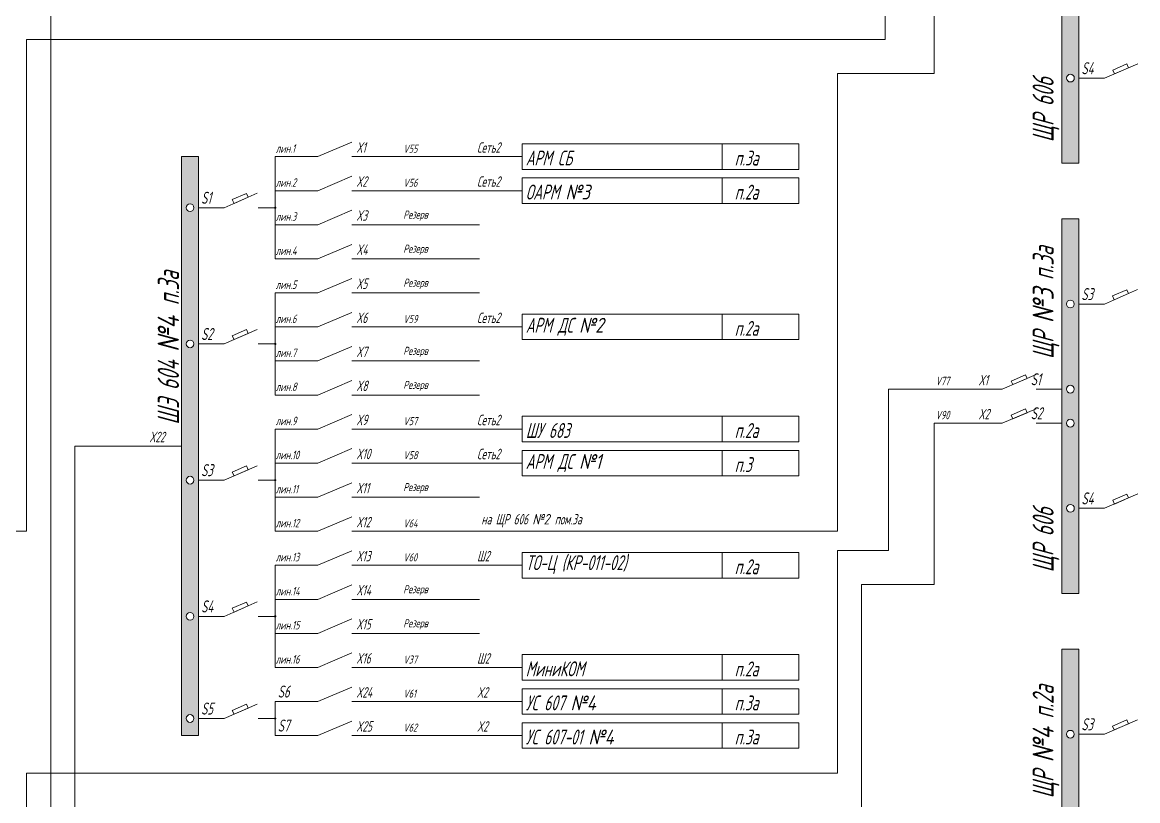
# Paper-space layout 'Main' of a CAD drawing. Extents: x 9 to 598, y 6 to 409.
# Drawn here: x 302.7 to 441, y 205.1 to 301.6 of the extents above; entities that cross this region are included whole.
import ezdxf

# ---------------------------------------------------------------- set-up
doc = ezdxf.new("R2010")
doc.units = 0
doc.header["$LTSCALE"] = 0.3
doc.layers.get('0').update_dxf_attribs({"linetype": 'CONTINUOUS', "lineweight": 15})
doc.layers.add('Text', color=242, linetype='CONTINUOUS', lineweight=15)
doc.styles.get("Standard").update_dxf_attribs({"font": 'isocpeur.ttf', "width": 0.8, "oblique": 15})

psp = doc.layouts.new('Main')

# ---------------------------------------------------------------- hatches: boundary and pattern name
h = psp.add_hatch(color=256)
h.paths.add_polyline_path([(431.58, 330.59), (433.69, 330.59), (433.69, 284.13), (431.58, 284.13)])
edge = h.paths.add_edge_path(flags=16)
edge.add_arc((432.63, 320.03), 0.478, 0, 360)
edge = h.paths.add_edge_path(flags=16)
edge.add_arc((432.63, 309.47), 0.478, 0, 360)
edge = h.paths.add_edge_path(flags=16)
edge.add_arc((432.63, 305.25), 0.478, 0, 360)
edge = h.paths.add_edge_path(flags=16)
edge.add_arc((432.65, 294.69), 0.478, 0, 360)
h = psp.add_hatch(color=256)
h.paths.add_polyline_path([(322.41, 284.95), (324.52, 284.95), (324.52, 213.14), (322.41, 213.14)])
edge = h.paths.add_edge_path(flags=16)
edge.add_arc((323.47, 278.62), 0.478, 0, 360)
edge = h.paths.add_edge_path(flags=16)
edge.add_arc((323.47, 261.72), 0.478, 0, 360)
edge = h.paths.add_edge_path(flags=16)
edge.add_arc((323.47, 244.82), 0.478, 0, 360)
edge = h.paths.add_edge_path(flags=16)
edge.add_arc((323.47, 227.93), 0.478, 0, 360)
edge = h.paths.add_edge_path(flags=16)
edge.add_arc((323.47, 215.26), 0.478, 0, 360)
h = psp.add_hatch(color=256)
edge = h.paths.add_edge_path()
edge.add_arc((334.03, 278.62), 0.0845, 0, 360)
h = psp.add_hatch(color=256)
h.paths.add_polyline_path([(431.58, 277.23), (433.69, 277.23), (433.69, 230.77), (431.58, 230.77)])
edge = h.paths.add_edge_path(flags=16)
edge.add_arc((432.63, 266.67), 0.478, 0, 360)
edge = h.paths.add_edge_path(flags=16)
edge.add_arc((432.63, 256.11), 0.478, 0, 360)
edge = h.paths.add_edge_path(flags=16)
edge.add_arc((432.63, 251.89), 0.478, 0, 360)
edge = h.paths.add_edge_path(flags=16)
edge.add_arc((432.65, 241.33), 0.478, 0, 360)
h = psp.add_hatch(color=256)
edge = h.paths.add_edge_path()
edge.add_arc((334.03, 261.72), 0.0845, 0, 360)
h = psp.add_hatch(color=256)
edge = h.paths.add_edge_path()
edge.add_arc((334.03, 244.82), 0.0845, 0, 360)
h = psp.add_hatch(color=256)
edge = h.paths.add_edge_path()
edge.add_arc((334.03, 227.93), 0.0845, 0, 360)
h = psp.add_hatch(color=256)
h.paths.add_polyline_path([(431.58, 223.87), (433.69, 223.87), (433.69, 177.41), (431.58, 177.41)])
edge = h.paths.add_edge_path(flags=16)
edge.add_arc((432.63, 213.31), 0.478, 0, 360)
edge = h.paths.add_edge_path(flags=16)
edge.add_arc((432.63, 202.75), 0.478, 0, 360)
edge = h.paths.add_edge_path(flags=16)
edge.add_arc((432.63, 198.53), 0.478, 0, 360)
edge = h.paths.add_edge_path(flags=16)
edge.add_arc((432.65, 187.97), 0.478, 0, 360)
h = psp.add_hatch(color=256)
edge = h.paths.add_edge_path()
edge.add_arc((334.03, 215.26), 0.0845, 0, 360)

# ---------------------------------------------------------------- linework, layer by layer
at = {"lineweight": 15}
for p, q in [((436.87, 294.69), (440.99, 296.48)), ((339.31, 284.95), (343.53, 286.75)), ((339.31, 280.73), (343.53, 282.52)), ((327.69, 278.62), (331.81, 280.41)), ((339.31, 276.5), (343.53, 278.3)), ((339.31, 272.28), (343.53, 274.07)), ((339.31, 268.06), (343.53, 269.85)), ((436.86, 266.67), (440.97, 268.47)), ((339.31, 263.83), (343.53, 265.63)), ((327.69, 261.72), (331.81, 263.51)), ((339.31, 259.61), (343.53, 261.4)), ((424.18, 256.11), (428.41, 257.91)), ((339.31, 255.38), (343.53, 257.18)), ((424.18, 251.89), (428.41, 253.68)), ((339.31, 251.16), (343.53, 252.95)), ((339.31, 246.94), (343.53, 248.73)), ((327.69, 244.82), (331.81, 246.62)), ((339.31, 242.71), (343.53, 244.51)), ((436.87, 241.33), (440.99, 243.12)), ((339.31, 238.49), (343.53, 240.28)), ((339.31, 234.26), (343.53, 236.06)), ((339.31, 230.04), (343.53, 231.83)), ((327.69, 227.93), (331.81, 229.72)), ((339.31, 225.82), (343.53, 227.61)), ((339.31, 221.59), (343.53, 223.39)), ((339.31, 217.37), (343.53, 219.16)), ((327.69, 215.26), (331.81, 217.05)), ((339.31, 213.14), (343.53, 214.94)), ((436.86, 213.31), (440.97, 215.11))]:
    psp.add_line(p, q, dxfattribs=at)
for p, q in [((436.87, 294.69), (433.7, 294.69)), ((389.47, 286.54), (389.47, 283.37)), ((334.03, 280.73), (334.03, 284.95)), ((334.03, 284.95), (339.31, 284.95)), ((343.53, 284.95), (348.81, 284.95)), ((348.81, 284.95), (359.37, 284.95)), ((364.65, 284.95), (359.37, 284.95)), ((389.47, 282.31), (389.47, 279.14)), ((334.03, 276.5), (334.03, 280.73)), ((334.03, 280.73), (339.31, 280.73)), ((343.53, 280.73), (348.81, 280.73)), ((348.81, 280.73), (359.37, 280.73)), ((364.65, 280.73), (359.37, 280.73)), ((327.69, 278.62), (324.52, 278.62)), ((331.92, 278.62), (334.03, 278.62)), ((334.03, 272.28), (334.03, 276.5)), ((334.03, 276.5), (339.31, 276.5)), ((343.53, 276.5), (348.81, 276.5)), ((348.81, 276.5), (359.37, 276.5)), ((334.03, 272.28), (339.31, 272.28)), ((343.53, 272.28), (348.81, 272.28)), ((348.81, 272.28), (359.37, 272.28)), ((334.03, 263.83), (334.03, 268.06)), ((334.03, 268.06), (339.31, 268.06)), ((343.53, 268.06), (348.81, 268.06)), ((348.81, 268.06), (359.37, 268.06)), ((436.86, 266.67), (433.69, 266.67)), ((389.47, 265.42), (389.47, 262.25)), ((334.03, 259.61), (334.03, 263.83)), ((334.03, 263.83), (339.31, 263.83)), ((343.53, 263.83), (348.81, 263.83)), ((348.81, 263.83), (359.37, 263.83)), ((364.65, 263.83), (359.37, 263.83)), ((327.69, 261.72), (324.52, 261.72)), ((331.92, 261.72), (334.03, 261.72)), ((334.03, 255.38), (334.03, 259.61)), ((334.03, 259.61), (339.31, 259.61)), ((343.53, 259.61), (348.81, 259.61)), ((348.81, 259.61), (359.37, 259.61)), ((415.74, 256.11), (421.02, 256.11)), ((424.18, 256.11), (421.02, 256.11)), ((428.41, 256.11), (431.58, 256.11)), ((334.03, 255.38), (339.31, 255.38)), ((343.53, 255.38), (348.81, 255.38)), ((348.81, 255.38), (359.37, 255.38)), ((389.47, 252.74), (389.47, 249.58)), ((415.74, 251.89), (421.02, 251.89)), ((424.18, 251.89), (421.02, 251.89)), ((428.41, 251.89), (431.58, 251.89)), ((334.03, 246.94), (334.03, 251.16)), ((334.03, 251.16), (339.31, 251.16)), ((343.53, 251.16), (348.81, 251.16)), ((348.81, 251.16), (359.37, 251.16)), ((364.65, 251.16), (359.37, 251.16)), ((322.41, 249.05), (318.19, 249.05)), ((389.47, 248.52), (389.47, 245.35)), ((334.03, 242.71), (334.03, 246.94)), ((334.03, 246.94), (339.31, 246.94)), ((343.53, 246.94), (348.81, 246.94)), ((348.81, 246.94), (359.37, 246.94)), ((364.65, 246.94), (359.37, 246.94)), ((327.69, 244.82), (324.52, 244.82)), ((331.92, 244.82), (334.03, 244.82)), ((334.03, 238.49), (334.03, 242.71)), ((334.03, 242.71), (339.31, 242.71)), ((343.53, 242.71), (348.81, 242.71)), ((348.81, 242.71), (359.37, 242.71)), ((436.87, 241.33), (433.7, 241.33)), ((334.03, 238.49), (339.31, 238.49)), ((343.53, 238.49), (348.81, 238.49)), ((348.81, 238.49), (359.37, 238.49)), ((364.65, 238.49), (359.37, 238.49)), ((389.47, 235.85), (389.47, 232.68)), ((334.03, 230.04), (334.03, 234.26)), ((334.03, 234.26), (339.31, 234.26)), ((343.53, 234.26), (348.81, 234.26)), ((348.81, 234.26), (359.37, 234.26)), ((364.65, 234.26), (359.37, 234.26)), ((334.03, 225.82), (334.03, 230.04)), ((334.03, 230.04), (339.31, 230.04)), ((343.53, 230.04), (348.81, 230.04)), ((348.81, 230.04), (359.37, 230.04)), ((327.69, 227.93), (324.52, 227.93)), ((331.92, 227.93), (334.03, 227.93)), ((334.03, 221.59), (334.03, 225.82)), ((334.03, 225.82), (339.31, 225.82)), ((343.53, 225.82), (348.81, 225.82)), ((348.81, 225.82), (359.37, 225.82)), ((389.47, 223.18), (389.47, 220.01)), ((334.03, 221.59), (339.31, 221.59)), ((343.53, 221.59), (348.81, 221.59)), ((348.81, 221.59), (359.37, 221.59)), ((364.65, 221.59), (359.37, 221.59)), ((389.47, 218.95), (389.47, 215.78)), ((334.03, 213.14), (334.03, 217.37)), ((334.03, 217.37), (339.31, 217.37)), ((343.53, 217.37), (348.81, 217.37)), ((348.81, 217.37), (359.37, 217.37)), ((364.65, 217.37), (359.37, 217.37)), ((327.69, 215.26), (324.52, 215.26)), ((331.92, 215.26), (334.03, 215.26)), ((389.47, 214.73), (389.47, 211.56)), ((334.03, 213.14), (339.31, 213.14)), ((343.53, 213.14), (348.81, 213.14)), ((348.81, 213.14), (359.37, 213.14)), ((364.65, 213.14), (359.37, 213.14)), ((436.86, 213.31), (433.69, 213.31))]:
    psp.add_line(p, q)
for points in [[(431.58, 330.59), (433.69, 330.59), (433.69, 284.13), (431.58, 284.13)], [(438.09, 295.22), (439.84, 295.98), (439.64, 296.46), (437.89, 295.69)], [(364.65, 283.37), (398.97, 283.37), (398.97, 286.54), (364.65, 286.54)], [(322.41, 284.95), (324.52, 284.95), (324.52, 213.14), (322.41, 213.14)], [(364.65, 279.14), (398.97, 279.14), (398.97, 282.31), (364.65, 282.31)], [(328.92, 279.15), (330.67, 279.91), (330.46, 280.38), (328.71, 279.62)], [(431.58, 277.23), (433.69, 277.23), (433.69, 230.77), (431.58, 230.77)], [(438.08, 267.21), (439.83, 267.97), (439.63, 268.44), (437.87, 267.68)], [(364.65, 262.25), (398.97, 262.25), (398.97, 265.42), (364.65, 265.42)], [(328.92, 262.25), (330.67, 263.02), (330.46, 263.49), (328.71, 262.72)], [(425.5, 256.67), (427.26, 257.42), (427.06, 257.88), (425.31, 257.12)], [(425.5, 252.45), (427.26, 253.19), (427.06, 253.66), (425.31, 252.89)], [(364.65, 249.58), (398.97, 249.58), (398.97, 252.74), (364.65, 252.74)], [(364.65, 245.35), (398.97, 245.35), (398.97, 248.52), (364.65, 248.52)], [(328.92, 245.36), (330.67, 246.12), (330.46, 246.59), (328.71, 245.83)], [(438.09, 241.86), (439.84, 242.62), (439.64, 243.1), (437.89, 242.33)], [(364.65, 232.68), (398.97, 232.68), (398.97, 235.85), (364.65, 235.85)], [(328.92, 228.46), (330.67, 229.22), (330.46, 229.7), (328.71, 228.93)], [(364.65, 220.01), (398.97, 220.01), (398.97, 223.18), (364.65, 223.18)], [(431.58, 223.87), (433.69, 223.87), (433.69, 177.41), (431.58, 177.41)], [(364.65, 215.78), (398.97, 215.78), (398.97, 218.95), (364.65, 218.95)], [(328.92, 215.79), (330.67, 216.55), (330.46, 217.02), (328.71, 216.26)], [(364.65, 211.56), (398.97, 211.56), (398.97, 214.73), (364.65, 214.73)], [(438.08, 213.85), (439.83, 214.61), (439.63, 215.08), (437.87, 214.32)]]:
    psp.add_lwpolyline(points, close=True)
for centre, radius in [((432.65, 294.69), 0.478), ((323.47, 278.62), 0.478), ((334.03, 278.62), 0.0845), ((432.63, 266.67), 0.478), ((432.63, 266.67), 0.478), ((323.47, 261.72), 0.478), ((334.03, 261.72), 0.0845), ((432.63, 256.11), 0.478), ((432.63, 251.89), 0.478), ((323.47, 244.82), 0.478), ((334.03, 244.82), 0.0845), ((432.65, 241.33), 0.478), ((323.47, 227.93), 0.478), ((334.03, 227.93), 0.0845), ((323.47, 215.26), 0.478), ((334.03, 215.26), 0.0845), ((432.63, 213.31), 0.478), ((432.63, 213.31), 0.478)]:
    psp.add_circle(centre, radius)
at = {"layer": 'Text'}
for p, q in [((306.19, 342.5), (306.19, 20.5)), ((409.66, 309.47), (409.66, 299.47)), ((415.74, 305.25), (415.74, 295.25)), ((303.19, 238.49), (303.19, 299.47)), ((303.19, 299.47), (409.66, 299.47)), ((415.74, 295.25), (403.74, 295.25)), ((403.74, 295.25), (403.74, 238.49)), ((415.74, 256.11), (410.09, 256.11)), ((410.09, 256.11), (410.09, 256.11)), ((410.09, 256.11), (410.09, 236.11)), ((415.74, 231.89), (415.74, 251.89)), ((318.19, 249.05), (309.19, 249.05)), ((309.19, 249.05), (309.19, 20.5)), ((265.49, 238.49), (303.19, 238.49)), ((403.74, 238.49), (364.65, 238.49)), ((410.09, 236.11), (403.74, 236.11)), ((403.74, 236.11), (403.74, 208.49)), ((415.74, 231.89), (406.74, 231.89)), ((406.74, 231.89), (406.74, 153.48)), ((312.19, 208.49), (303.19, 208.49)), ((303.19, 208.49), (303.19, 153.48)), ((403.74, 208.49), (312.19, 208.49))]:
    psp.add_line(p, q, dxfattribs=at)

# ---------------------------------------------------------------- texts
at = {"attachment_point": 7}
for s, insert, char_height, width in [('{\\fGOST|b0|i0|c204|p34; \\fGOST|b0|i0|c0|p34;S\\fGOST|b0|i0|c204|p34;4}', (433.39, 295.17), 1.5, 17.2012), ('{\\fGOST|b0|i0|c204|p34; АРМ СБ}', (364.34, 283.85), 1.848, 24.9172), ('\\pl1.848,t1.848;{\\fGOST|b0|i0|c204|p34;п.3а}', (389.16, 283.85), 1.848, 17.2012), ('{\\fGOST|b0|i0|c204|p34; ОАРМ }№3', (364.34, 279.63), 1.848, 24.9172), ('\\pl1.848,t1.848;{\\fGOST|b0|i0|c204|p34;п.2а}', (389.16, 279.63), 1.848, 17.2012), ('{\\fGOST|b0|i0|c204|p34; \\fGOST|b0|i0|c0|p34;S\\fGOST|b0|i0|c204|p34;3}', (433.38, 267.15), 1.5, 17.2012), ('{\\fGOST|b0|i0|c204|p34; АРМ ДС }№2', (364.34, 262.73), 1.848, 24.9172), ('\\pl1.848,t1.848;{\\fGOST|b0|i0|c204|p34;п.2а}', (389.16, 262.73), 1.848, 17.2012), ('{\\fGOST|b0|i0|c204|p34; \\fGOST|b0|i0|c0|p34;V\\fGOST|b0|i0|c204|p34;77}', (415.43, 256.59), 1.056, 17.2012), ('{\\fGOST|b0|i0|c204|p34; \\fGOST|b0|i0|c0|p34;X\\fGOST|b0|i0|c204|p34;1}', (420.71, 256.59), 1.3, 17.2012), ('{\\fGOST|b0|i0|c204|p34; \\fGOST|b0|i0|c0|p34;S\\fGOST|b0|i0|c204|p34;1}', (427.1, 256.59), 1.5, 17.2012), ('{\\fGOST|b0|i0|c204|p34; \\fGOST|b0|i0|c0|p34;V\\fGOST|b0|i0|c204|p34;90}', (415.43, 252.37), 1.056, 17.2012), ('{\\fGOST|b0|i0|c204|p34; \\fGOST|b0|i0|c0|p34;X\\fGOST|b0|i0|c204|p34;2}', (420.71, 252.37), 1.3, 17.2012), ('{\\fGOST|b0|i0|c204|p34; \\fGOST|b0|i0|c0|p34;S\\fGOST|b0|i0|c204|p34;2}', (427.1, 252.37), 1.5, 17.2012), ('{\\fGOST|b0|i0|c204|p34; ШУ 683}', (364.34, 250.06), 1.848, 24.9172), ('\\pl1.848,t1.848;{\\fGOST|b0|i0|c204|p34;п.2а}', (389.16, 250.06), 1.848, 17.2012), ('{\\fGOST|b0|i0|c204|p34; АРМ ДС }№1', (364.34, 245.83), 1.848, 24.9172), ('\\pl1.848,t1.848;{\\fGOST|b0|i0|c204|p34;п.3}', (389.16, 245.83), 1.848, 17.2012), ('{\\fGOST|b0|i0|c204|p34; \\fGOST|b0|i0|c0|p34;S\\fGOST|b0|i0|c204|p34;4}', (433.39, 241.81), 1.5, 17.2012), ('{\\fGOST|b0|i0|c204|p34; ТО-Ц (КР-011-02)}', (364.34, 233.16), 1.848, 24.9172), ('\\pl1.848,t1.848;{\\fGOST|b0|i0|c204|p34;п.2а}', (389.16, 233.16), 1.848, 17.2012), ('{\\fGOST|b0|i0|c204|p34; МиниКОМ}', (364.34, 220.49), 1.848, 24.9172), ('\\pl1.848,t1.848;{\\fGOST|b0|i0|c204|p34;п.2а}', (389.16, 220.49), 1.848, 17.2012), ('{\\fGOST|b0|i0|c204|p34; УС 607 }№4', (364.34, 216.27), 1.848, 24.9172), ('\\pl1.848,t1.848;{\\fGOST|b0|i0|c204|p34;п.3а}', (389.16, 216.27), 1.848, 17.2012), ('{\\fGOST|b0|i0|c204|p34; \\fGOST|b0|i0|c0|p34;S\\fGOST|b0|i0|c204|p34;3}', (433.38, 213.79), 1.5, 17.2012), ('{\\fGOST|b0|i0|c204|p34; УС 607-01 }№4', (364.34, 212.04), 1.848, 24.9172), ('\\pl1.848,t1.848;{\\fGOST|b0|i0|c204|p34;п.3а}', (389.16, 212.04), 1.848, 17.2012)]:
    psp.add_mtext(s, dxfattribs=dict(at, insert=insert, char_height=char_height, width=width))
at = {"char_height": 2.6, "attachment_point": 7, "rotation": 90}
for s, insert, width in [('{\\fGOST|b0|i0|c204|p34;  ЩР 606}', (431.27, 284.61), 21.8043), ('{\\fGOST|b0|i0|c204|p34;  ЩР }№3{\\fGOST|b0|i0|c204|p34; п.3а}', (431.27, 257.72), 26.8052), ('{\\fGOST|b0|i0|c204|p34;  ЩР 606}', (431.27, 231.25), 21.8043), ('{\\fGOST|b0|i0|c204|p34;  ЩР }№4{\\fGOST|b0|i0|c204|p34; п.2а}', (431.27, 203.23), 26.8389)]:
    psp.add_mtext(s, dxfattribs=dict(at, insert=insert, width=width))
at = {"width": 17.2012, "attachment_point": 7, "line_spacing_factor": 1.5}
for s, insert, char_height in [('{\\fGOST|b0|i0|c204|p34; лин.1}', (333.61, 285.43), 1.056), ('{\\fGOST|b0|i0|c204|p34; \\fGOST|b0|i0|c0|p34; X\\fGOST|b0|i0|c204|p34;1}', (343.01, 285.43), 1.3), ('{\\fGOST|b0|i0|c204|p34; \\fGOST|b0|i0|c0|p34; \\fGOST|b0|i0|c204|p34; \\fGOST|b0|i0|c0|p34;V\\fGOST|b0|i0|c204|p34;55}', (348.5, 285.43), 1), ('{\\fGOST|b0|i0|c204|p34;Сеть2}', (359.06, 285.43), 1.3), ('{\\fGOST|b0|i0|c204|p34; лин.2}', (333.61, 281.21), 1.056), ('{\\fGOST|b0|i0|c204|p34; \\fGOST|b0|i0|c0|p34; X\\fGOST|b0|i0|c204|p34;2}', (343.01, 281.21), 1.3), ('{\\fGOST|b0|i0|c204|p34; \\fGOST|b0|i0|c0|p34; \\fGOST|b0|i0|c204|p34; \\fGOST|b0|i0|c0|p34;V\\fGOST|b0|i0|c204|p34;56}', (348.5, 281.21), 1), ('{\\fGOST|b0|i0|c204|p34;Сеть2}', (359.06, 281.21), 1.3), ('{\\fGOST|b0|i0|c204|p34; \\fGOST|b0|i0|c0|p34;S\\fGOST|b0|i0|c204|p34;1}', (324.22, 279.1), 1.5), ('{\\fGOST|b0|i0|c204|p34; лин.3}', (333.61, 276.99), 1.056), ('{\\fGOST|b0|i0|c204|p34; \\fGOST|b0|i0|c0|p34; X\\fGOST|b0|i0|c204|p34;3}', (343.01, 276.99), 1.3), ('{\\fGOST|b0|i0|c204|p34; \\fGOST|b0|i0|c0|p34; \\fGOST|b0|i0|c204|p34; Резерв}', (348.5, 276.99), 1), ('{\\fGOST|b0|i0|c204|p34; \\fGOST|b0|i0|c0|p34; X\\fGOST|b0|i0|c204|p34;4}', (343.01, 272.76), 1.3), ('{\\fGOST|b0|i0|c204|p34; \\fGOST|b0|i0|c0|p34; \\fGOST|b0|i0|c204|p34; Резерв}', (348.5, 272.76), 1), ('{\\fGOST|b0|i0|c204|p34; лин.4}', (333.61, 272.76), 1.056), ('{\\fGOST|b0|i0|c204|p34; \\fGOST|b0|i0|c0|p34; X\\fGOST|b0|i0|c204|p34;5}', (343.01, 268.54), 1.3), ('{\\fGOST|b0|i0|c204|p34; \\fGOST|b0|i0|c0|p34; \\fGOST|b0|i0|c204|p34; Резерв}', (348.5, 268.54), 1), ('{\\fGOST|b0|i0|c204|p34; лин.5}', (333.61, 268.54), 1.056), ('{\\fGOST|b0|i0|c204|p34; \\fGOST|b0|i0|c0|p34; X\\fGOST|b0|i0|c204|p34;6}', (343.01, 264.31), 1.3), ('{\\fGOST|b0|i0|c204|p34;Сеть2}', (359.06, 264.31), 1.3), ('{\\fGOST|b0|i0|c204|p34; лин.6}', (333.61, 264.31), 1.056), ('{\\fGOST|b0|i0|c204|p34; \\fGOST|b0|i0|c0|p34; \\fGOST|b0|i0|c204|p34; \\fGOST|b0|i0|c0|p34;V\\fGOST|b0|i0|c204|p34;59}', (348.5, 264.31), 1), ('{\\fGOST|b0|i0|c204|p34; \\fGOST|b0|i0|c0|p34;S\\fGOST|b0|i0|c204|p34;2}', (324.22, 262.2), 1.5), ('{\\fGOST|b0|i0|c204|p34; лин.7}', (333.61, 260.09), 1.056), ('{\\fGOST|b0|i0|c204|p34; \\fGOST|b0|i0|c0|p34; X\\fGOST|b0|i0|c204|p34;7}', (343.01, 260.09), 1.3), ('{\\fGOST|b0|i0|c204|p34; \\fGOST|b0|i0|c0|p34; \\fGOST|b0|i0|c204|p34; Резерв}', (348.5, 260.09), 1), ('{\\fGOST|b0|i0|c204|p34; лин.8}', (333.61, 255.87), 1.056), ('{\\fGOST|b0|i0|c204|p34; \\fGOST|b0|i0|c0|p34; X\\fGOST|b0|i0|c204|p34;8}', (343.01, 255.87), 1.3), ('{\\fGOST|b0|i0|c204|p34; \\fGOST|b0|i0|c0|p34; \\fGOST|b0|i0|c204|p34; Резерв}', (348.5, 255.87), 1), ('{\\fGOST|b0|i0|c204|p34; лин.9}', (333.61, 251.64), 1.056), ('{\\fGOST|b0|i0|c204|p34; \\fGOST|b0|i0|c0|p34; X\\fGOST|b0|i0|c204|p34;9}', (343.01, 251.64), 1.3), ('{\\fGOST|b0|i0|c204|p34; \\fGOST|b0|i0|c0|p34; \\fGOST|b0|i0|c204|p34; \\fGOST|b0|i0|c0|p34;V\\fGOST|b0|i0|c204|p34;57}', (348.5, 251.64), 1), ('{\\fGOST|b0|i0|c204|p34;Сеть2}', (359.06, 251.64), 1.3), ('{\\fGOST|b0|i0|c204|p34; \\fGOST|b0|i0|c0|p34;X\\fGOST|b0|i0|c204|p34;22}', (317.88, 249.53), 1.3), ('{\\fGOST|b0|i0|c204|p34; лин.10}', (333.61, 247.42), 1.056), ('{\\fGOST|b0|i0|c204|p34; \\fGOST|b0|i0|c0|p34; X\\fGOST|b0|i0|c204|p34;10}', (343.01, 247.42), 1.3), ('{\\fGOST|b0|i0|c204|p34; \\fGOST|b0|i0|c0|p34; \\fGOST|b0|i0|c204|p34; \\fGOST|b0|i0|c0|p34;V\\fGOST|b0|i0|c204|p34;58}', (348.5, 247.42), 1), ('{\\fGOST|b0|i0|c204|p34;Сеть2}', (359.06, 247.42), 1.3), ('{\\fGOST|b0|i0|c204|p34; \\fGOST|b0|i0|c0|p34;S\\fGOST|b0|i0|c204|p34;3}', (324.22, 245.31), 1.5), ('{\\fGOST|b0|i0|c204|p34; лин.11}', (333.61, 243.19), 1.056), ('{\\fGOST|b0|i0|c204|p34; \\fGOST|b0|i0|c0|p34; X\\fGOST|b0|i0|c204|p34;11}', (343.01, 243.19), 1.3), ('{\\fGOST|b0|i0|c204|p34; \\fGOST|b0|i0|c0|p34; \\fGOST|b0|i0|c204|p34; Резерв}', (348.5, 243.19), 1), ('{\\fGOST|b0|i0|c204|p34; лин.12}', (333.61, 238.97), 1.056), ('{\\fGOST|b0|i0|c204|p34; \\fGOST|b0|i0|c0|p34; X\\fGOST|b0|i0|c204|p34;12}', (343.01, 238.97), 1.3), ('{\\fGOST|b0|i0|c204|p34; \\fGOST|b0|i0|c0|p34; \\fGOST|b0|i0|c204|p34; \\fGOST|b0|i0|c0|p34;V\\fGOST|b0|i0|c204|p34;64}', (348.5, 238.97), 1), ('{\\fGOST|b0|i0|c204|p34; лин.13}', (333.61, 234.75), 1.056), ('{\\fGOST|b0|i0|c204|p34; \\fGOST|b0|i0|c0|p34; X\\fGOST|b0|i0|c204|p34;13}', (343.01, 234.75), 1.3), ('{\\fGOST|b0|i0|c204|p34; \\fGOST|b0|i0|c0|p34; \\fGOST|b0|i0|c204|p34; \\fGOST|b0|i0|c0|p34;V\\fGOST|b0|i0|c204|p34;60}', (348.5, 234.75), 1), ('{\\fGOST|b0|i0|c204|p34;Ш2}', (359.06, 234.75), 1.3), ('{\\fGOST|b0|i0|c204|p34; лин.14}', (333.61, 230.52), 1.056), ('{\\fGOST|b0|i0|c204|p34; \\fGOST|b0|i0|c0|p34; X\\fGOST|b0|i0|c204|p34;14}', (343.01, 230.52), 1.3), ('{\\fGOST|b0|i0|c204|p34; \\fGOST|b0|i0|c0|p34; \\fGOST|b0|i0|c204|p34; Резерв}', (348.5, 230.52), 1), ('{\\fGOST|b0|i0|c204|p34; \\fGOST|b0|i0|c0|p34;S\\fGOST|b0|i0|c204|p34;4}', (324.22, 228.41), 1.5), ('{\\fGOST|b0|i0|c204|p34; лин.15}', (333.61, 226.3), 1.056), ('{\\fGOST|b0|i0|c204|p34; \\fGOST|b0|i0|c0|p34; X\\fGOST|b0|i0|c204|p34;15}', (343.01, 226.3), 1.3), ('{\\fGOST|b0|i0|c204|p34; \\fGOST|b0|i0|c0|p34; \\fGOST|b0|i0|c204|p34; Резерв}', (348.5, 226.3), 1), ('{\\fGOST|b0|i0|c204|p34; лин.16}', (333.61, 222.07), 1.056), ('{\\fGOST|b0|i0|c204|p34; \\fGOST|b0|i0|c0|p34; X\\fGOST|b0|i0|c204|p34;16}', (343.01, 222.07), 1.3), ('{\\fGOST|b0|i0|c204|p34; \\fGOST|b0|i0|c0|p34; \\fGOST|b0|i0|c204|p34; \\fGOST|b0|i0|c0|p34;V\\fGOST|b0|i0|c204|p34;37}', (348.5, 222.07), 1), ('{\\fGOST|b0|i0|c204|p34;Ш2}', (359.06, 222.07), 1.3), ('{\\fGOST|b0|i0|c204|p34; \\fGOST|b0|i0|c0|p34;S\\fGOST|b0|i0|c204|p34;6}', (333.72, 217.85), 1.5), ('{\\fGOST|b0|i0|c204|p34; \\fGOST|b0|i0|c0|p34; X\\fGOST|b0|i0|c204|p34;24}', (343.01, 217.85), 1.3), ('{\\fGOST|b0|i0|c204|p34; \\fGOST|b0|i0|c0|p34; \\fGOST|b0|i0|c204|p34; \\fGOST|b0|i0|c0|p34;V\\fGOST|b0|i0|c204|p34;61}', (348.5, 217.85), 1), ('{\\fGOST|b0|i0|c0|p34;X2}', (359.06, 217.85), 1.3), ('{\\fGOST|b0|i0|c204|p34; \\fGOST|b0|i0|c0|p34;S\\fGOST|b0|i0|c204|p34;5}', (324.22, 215.74), 1.5), ('{\\fGOST|b0|i0|c204|p34; \\fGOST|b0|i0|c0|p34;S\\fGOST|b0|i0|c204|p34;7}', (333.72, 213.63), 1.5), ('{\\fGOST|b0|i0|c204|p34; \\fGOST|b0|i0|c0|p34; X\\fGOST|b0|i0|c204|p34;25}', (343.01, 213.63), 1.3), ('{\\fGOST|b0|i0|c204|p34; \\fGOST|b0|i0|c0|p34; \\fGOST|b0|i0|c204|p34; \\fGOST|b0|i0|c0|p34;V\\fGOST|b0|i0|c204|p34;62}', (348.5, 213.63), 1), ('{\\fGOST|b0|i0|c0|p34;X2}', (359.06, 213.63), 1.3)]:
    psp.add_mtext(s, dxfattribs=dict(at, insert=insert, char_height=char_height))
at = {"insert": (322.1, 249.53), "char_height": 2.64, "width": 49.1989, "attachment_point": 7, "rotation": 90, "line_spacing_factor": 1.5}
psp.add_mtext('{\\fGOST|b0|i0|c204|p34; \\fGOST|b0|i0|c0|p34; \\fGOST|b0|i0|c204|p34;ШЭ 604 }№4 {\\fGOST|b0|i0|c204|p34;п.3а}', dxfattribs=at)
at = {"insert": (359.06, 238.97), "char_height": 1.3, "attachment_point": 7, "line_spacing_factor": 1.5}
psp.add_mtext('{\\fGOST|b0|i0|c204|p34; на ЩР 606 }№2 {\\fGOST|b0|i0|c204|p34;пом.3а}', dxfattribs=at)

doc.saveas('drawing.dxf')
